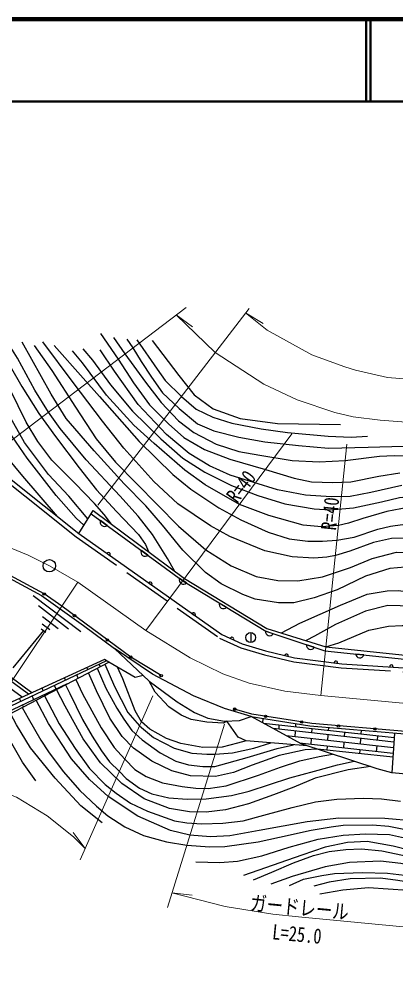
# Model space of a CAD drawing. Units: millimetres, scale not verified. Extents: x 40000 to 680000, y 20000 to 380000.
# Drawn here: x 255617 to 301350, y 264407 to 380000 of the extents above; entities that cross this region are included whole.
import ezdxf
from ezdxf.enums import TextEntityAlignment as Align

# ---------------------------------------------------------------- set-up
doc = ezdxf.new("R2010")
doc.units = ezdxf.units.MM
doc.header["$LTSCALE"] = 1000
doc.linetypes.add('CHAIN', pattern=[18.5, 12, -1.5, 3.5, -1.5])
doc.linetypes.add('DASHED', pattern=[7.5, 6, -1.5])
for name, color, linetype, lineweight in [('M-BGD', 7, 'Continuous', 25), ('M-BMK', 2, 'CHAIN', 13), ('M-BMK-SRVR', 3, 'Continuous', 25), ('M-STR-HTXT', 7, 'Continuous', 13), ('M-TTL', 2, 'Continuous', 140), ('M-TTL-LINE', 7, 'Continuous', 50)]:
    doc.layers.add(name, color=color, linetype=linetype, lineweight=lineweight)
doc.styles.add('ＭＳ ゴシック', font='')
doc.styles.get('ＭＳ ゴシック').set_extended_font_data('MS Gothic')

msp = doc.modelspace()

# ---------------------------------------------------------------- linework, layer by layer
at = {"layer": 'M-BGD'}
for p, q in [((266307, 318584), (265507, 319169)), ((266290, 315174), (266618, 314942)), ((271256, 314966), (270456, 315550)), ((275922, 311606), (275076, 312121)), ((271370, 311586), (271698, 311354)), ((257319, 310088), (263109, 305693)), ((257971, 308840), (261637, 306025)), ((280792, 308641), (279946, 309156)), ((258450, 307534), (260378, 306076)), ((276636, 307867), (276964, 307635)), ((258409, 306647), (259342, 305936)), ((258585, 305826), (254863, 301303)), ((258312, 306043), (258859, 305610)), ((283725, 305575), (283725, 304375)), ((286459, 305438), (285518, 305750)), ((281265, 304860), (281631, 304693)), ((291438, 303790), (290497, 304102)), ((297447, 302865), (296461, 302969)), ((265470, 301443), (265338, 301727)), ((287879, 302792), (288269, 302699)), ((293865, 301913), (294263, 301863)), ((263981, 301087), (263859, 301350)), ((300596, 301424), (300996, 301398)), ((261268, 299808), (261132, 300099)), ((262808, 300052), (262624, 300448)), ((258554, 298528), (258405, 298848)), ((260122, 298715), (259911, 299168)), ((255841, 297249), (255678, 297598)), ((257408, 297435), (257197, 297889)), ((258816, 297964), (258765, 298075)), ((256155, 296573), (256051, 296795)), ((285207, 294611), (285244, 295164)), ((301131, 292798), (285290, 294565)), ((301096, 292298), (286435, 293934)), ((287161, 293853), (287194, 294353)), ((289103, 292932), (289150, 293631)), ((289184, 294131), (289211, 294535)), ((291140, 293409), (291173, 293909)), ((293163, 293687), (293189, 294069)), ((297142, 293243), (297175, 293726)), ((301047, 291600), (288039, 293051)), ((291046, 292011), (291093, 292710)), ((293082, 292488), (293129, 293187)), ((295119, 292965), (295153, 293465)), ((297061, 292044), (297108, 292743)), ((299098, 292521), (299132, 293021)), ((301172, 293382), (300835, 288564)), ((300998, 290901), (289642, 292168)), ((300968, 290463), (291812, 291419)), ((293002, 291295), (293035, 291789)), ((295025, 291567), (295072, 292266)), ((296983, 290879), (297014, 291345)), ((299004, 291123), (299051, 291822))]:
    msp.add_line(p, q, dxfattribs=at)
for points in [[(263486, 318590), (262546, 319473), (260130, 322191), (256610, 326727), (253931, 330631), (251909, 333811), (249146, 339049), (247339, 341301), (245821, 342617), (244084, 343361), (241922, 343289), (240478, 342861), (238707, 341612), (237001, 339413), (234065, 334624), (230843, 329546), (229008, 326797), (226071, 323059)], [(228392, 323785), (230722, 326271), (233241, 329654), (236122, 334214), (238181, 337741), (240035, 340224), (241568, 341586), (242342, 341820), (243223, 341766), (244050, 341442), (244895, 340274), (246118, 338027), (247863, 334954), (250165, 331755), (252324, 328991), (256042, 324555), (260252, 319671)], [(263973, 319365), (261646, 322116), (259186, 324770), (256276, 328648), (254269, 332215), (250467, 339969), (249284, 341726)], [(266843, 318732), (265950, 319897), (264767, 321230), (262379, 323714), (259598, 326479), (257895, 328747), (256479, 331118), (252617, 338936), (251467, 340924), (250541, 342101)], [(252523, 341494), (254534, 337896), (255950, 335444), (258017, 332134), (260033, 329376), (262904, 325569), (265025, 322893), (267459, 320274), (270100, 317492), (270967, 316244), (271333, 315398)], [(274463, 313073), (273649, 314565), (271813, 317490), (270084, 319698), (267840, 322154), (263755, 326528), (260623, 330325), (259191, 332329), (257520, 334992), (255433, 338846), (254023, 341113)], [(265483, 341858), (267647, 338755), (269498, 335863), (271444, 333182), (273757, 330914), (275618, 329234), (278135, 327797), (281211, 326612), (285505, 325339), (289015, 324310), (291106, 323879), (293693, 323763), (295889, 323854), (299271, 324549), (301804, 324951)], [(267084, 341374), (268463, 339375), (270967, 335945), (272867, 333502), (274968, 331265), (276810, 329849), (279550, 328434), (282275, 327557), (284830, 327080), (288740, 326449), (292048, 326272), (295199, 326447), (299340, 326958), (301135, 327069), (303833, 326988)], [(268682, 341171), (269438, 340116), (270453, 338464), (271684, 336568), (273033, 334658), (275041, 332745), (277289, 330912), (279267, 330052), (282302, 329283), (285457, 328694), (289518, 328272), (293176, 327949), (297993, 328070), (302272, 328188)], [(269929, 341083), (272390, 337515), (273330, 336167), (275309, 334209), (277103, 332684), (279142, 331693), (281438, 330985), (284993, 330277), (288195, 329826), (293141, 329397), (295910, 329297), (297915, 329393)], [(303403, 313575), (300597, 313366), (297646, 312405), (294207, 310779), (291446, 309788), (288971, 309190), (287083, 309190), (284265, 309635), (282754, 310181), (280159, 311492), (278256, 312849), (275479, 315579), (273010, 318591), (270997, 320952), (268358, 323638), (264715, 327606), (261341, 331563), (259524, 334516), (256012, 340795)], [(257459, 340388), (259598, 337353), (262458, 332917), (264987, 329085), (267303, 326262), (274961, 318468), (278275, 315603), (281375, 313679), (284376, 312372), (287012, 311889), (289426, 311864), (292448, 312328), (295821, 313463), (298460, 314563), (301430, 315336), (304615, 315278), (306264, 314815), (308640, 313573), (312621, 310463), (316344, 307387), (319365, 305238), (321289, 303854)], [(319375, 306614), (316823, 308647), (314209, 310950), (310450, 313856), (308402, 315350), (306615, 316177), (305162, 316827), (302730, 317016), (300809, 316976), (298643, 316517), (295763, 315450), (293996, 314920), (292956, 314713), (291390, 314608), (288744, 314745), (285429, 315503), (281194, 317228), (278833, 318512), (274900, 321209), (271952, 323884), (268315, 327965), (265728, 331222), (262172, 335895), (258517, 340828)], [(259894, 340391), (263391, 336430), (265381, 334231), (270197, 328747), (274272, 324753), (276456, 322961), (279854, 320703), (282513, 319251), (285826, 317761), (288407, 316967), (290657, 316645), (292456, 316652), (294188, 316767), (296300, 317169), (299138, 318113), (300697, 318503), (302142, 318703), (304303, 318630), (305977, 318231), (307895, 317286), (313309, 313512)], [(263364, 339996), (264532, 338632), (266721, 335620), (269393, 332440), (272830, 329079), (275481, 326737), (278179, 325038), (281412, 323424), (284598, 322193), (287876, 321184), (291409, 320599), (293382, 320462), (296203, 320714), (299613, 321420), (301769, 321948), (303385, 322124), (305158, 322103), (306898, 321573), (309103, 320302), (311224, 318338), (314685, 314941)], [(302070, 323425), (298298, 322574), (295802, 322071), (293503, 322043), (290369, 322252), (286992, 322900), (281246, 324681), (278714, 325814), (276274, 327318), (273491, 329595), (270055, 333242), (267199, 337294), (265476, 339863)], [(271752, 340992), (274995, 336778), (276871, 334416), (279188, 332703), (282455, 331545), (286972, 330943), (294618, 330827)], [(313864, 314901), (311935, 316533), (309681, 318234), (307631, 319579), (305997, 320407), (304575, 320728), (302776, 320728), (300245, 320253), (297331, 319409), (295605, 318866), (294377, 318574), (292303, 318412), (290108, 318599), (285923, 319758), (282372, 321120), (278218, 323488), (275719, 325263), (272002, 328495), (269525, 330733), (266242, 334361), (263332, 338314), (262097, 339763)], [(241671, 334378), (244461, 333219), (250399, 327510), (262860, 317596)], [(241671, 333836), (244183, 332793), (250069, 327133), (262560, 317196)], [(262860, 317596), (264616, 320385), (275710, 312148), (285701, 306080), (292840, 303852), (310141, 302035), (317718, 301885), (322220, 304368), (325565, 305343), (340666, 303632), (350035, 303468), (354064, 301647), (354686, 301929), (357186, 300404), (357098, 299654), (356869, 298731)], [(264372, 319998), (275499, 311863), (285567, 305734), (292738, 303360), (310110, 301536), (317842, 301383), (322413, 303903), (325608, 304835), (340634, 303133), (349923, 302970), (357098, 299654)], [(262860, 317596), (280208, 305344), (282688, 304209), (285534, 303352), (289049, 302513), (294767, 301800), (315376, 300469), (323873, 300011), (337711, 298909), (348795, 299267), (351294, 298817)], [(272865, 300351), (269163, 302595), (260796, 308760), (258664, 310262), (254535, 312510), (250502, 314156), (245300, 315085), (239938, 315003), (235032, 314263), (230616, 312743), (226163, 310490), (222612, 308076)], [(222724, 307718), (225568, 309745), (229025, 311745), (231526, 312802), (235307, 313992), (238811, 314535), (242481, 314741), (245496, 314709), (250453, 313758), (253918, 312441), (258355, 310055), (263425, 306438), (267216, 303638), (271403, 299677), (274811, 297180), (276903, 295889), (278518, 295191), (280533, 294824), (282370, 294923), (283781, 295397)], [(287474, 305527), (289688, 306732), (294628, 308904), (297870, 310227), (300301, 310637), (301604, 310662), (304209, 310367), (307993, 308820), (313285, 306173), (316595, 304432), (319969, 303126)], [(319562, 302902), (317242, 303598), (313038, 304898), (309263, 306407), (306927, 307337), (305465, 308104), (303339, 308768), (300371, 308871), (297659, 308184), (294011, 306537), (291463, 305155), (290459, 304595)], [(292840, 303852), (294418, 304336), (298080, 305859), (300439, 306345), (302118, 306437), (304711, 306417), (307005, 305930), (311316, 304546), (315942, 302938), (318378, 302249)], [(266241, 302153), (252270, 295565), (243843, 294705), (241255, 295494), (230668, 303315), (229144, 304229), (228027, 304673), (227034, 304809), (225957, 304559), (224910, 303885)], [(261443, 299338), (252406, 295076), (243793, 294197), (241027, 295041), (230390, 302899), (228922, 303779), (227898, 304186), (227481, 304243)], [(257173, 298283), (254510, 300246), (252107, 301618), (248394, 303253), (245413, 304040), (242065, 304262), (238921, 304014), (235953, 303232), (233007, 302025)], [(256757, 298092), (254291, 299910), (251927, 301261), (248261, 302874), (245348, 303644), (242067, 303861), (238988, 303618), (236080, 302851), (233390, 301750)], [(255978, 297735), (253881, 299281), (251589, 300590), (248013, 302164), (245227, 302900), (242072, 303109), (239114, 302876), (236319, 302139), (234108, 301233)], [(266039, 301741), (267180, 299028), (268798, 295868), (270252, 294278), (271946, 292842), (274449, 291568), (276577, 290939), (278391, 290819), (279409, 290809), (281509, 290969), (284087, 291553), (286178, 292184)], [(270661, 300379), (269725, 300116), (266512, 301988)], [(291812, 291419), (290345, 291350), (287194, 290673), (283906, 289490), (281655, 288586), (279439, 288135), (276428, 288203), (274157, 288801), (271727, 289963), (269491, 291564), (268139, 292963), (266644, 295173), (265012, 298488), (264051, 300702)], [(265082, 301241), (266129, 298829), (267477, 296386), (268320, 295054), (269318, 293708), (270569, 292562), (272754, 290988), (274651, 289965), (276175, 289521), (277909, 289310), (279380, 289342), (283294, 290420), (286918, 291498), (288902, 291958)], [(283177, 292433), (282137, 292151), (280255, 291660), (277927, 291653), (275235, 292121), (273496, 292710), (271480, 293867), (270462, 294752), (269726, 296085), (268199, 299957), (267553, 301382)], [(262495, 299888), (263322, 298125), (265590, 294001), (267171, 291622), (268453, 290215), (269680, 288964), (271037, 288113), (273014, 287363), (275395, 286918), (277071, 286709), (278549, 286674), (280748, 286977), (284669, 288291), (287354, 289243), (289690, 290004), (292040, 290542), (293666, 290817)], [(280832, 294840), (280437, 294596), (278404, 294722), (276490, 295026), (275278, 295576), (273798, 296572), (272128, 298342), (271403, 299677)], [(298258, 289327), (295571, 288936), (291566, 287917), (288976, 286828), (286507, 285883), (283478, 284795), (280682, 284075), (278342, 283795), (276282, 283839), (273866, 284241), (270806, 285400), (268099, 287270), (265494, 289756), (263387, 292665), (261211, 296636), (260177, 298676)], [(261238, 299231), (261774, 298184), (263299, 295012), (264484, 292996), (265607, 291214), (266587, 289889), (267793, 288724), (268624, 287886), (270249, 286707), (271735, 286028), (273804, 285511), (275999, 285354), (278334, 285401), (281408, 285800), (283541, 286344), (288469, 287946), (291463, 288745), (294264, 289523), (296268, 289973)], [(303687, 282680), (299992, 283018), (294430, 283044), (290564, 282608), (284738, 281582), (281210, 280926), (278835, 280780), (276348, 280990), (274001, 281547), (270027, 283315), (266450, 285692), (264178, 287735), (261999, 290245), (259174, 294527), (257675, 297368)], [(258719, 297913), (260481, 294521), (262425, 291515), (264182, 289081), (266055, 287164), (267419, 286090), (269140, 284869), (271199, 283920), (274476, 282733), (275987, 282481), (277777, 282360), (280336, 282464), (282818, 282753), (285326, 283409), (288740, 284354), (291600, 285058), (294178, 285364), (297417, 285471), (299612, 285390), (301883, 285138)], [(255977, 296479), (256712, 295204), (258256, 292541), (259207, 291124), (260968, 288718), (262985, 286425), (265035, 284536), (266390, 283360), (268441, 282007), (270698, 280941), (273521, 280182), (275977, 279799), (278768, 279572), (280590, 279622), (284612, 280175), (287236, 280763), (291052, 281623), (293485, 282026), (294933, 282206), (298511, 282267), (300470, 282095), (303940, 281387)], [(305943, 292520), (302512, 293555), (291134, 294528), (283858, 295677), (281772, 296284)], [(257667, 287595), (256025, 289835), (254409, 292700), (253520, 295195)], [(265695, 282484), (263105, 284570), (260005, 287896), (257020, 291575), (255311, 294379), (254591, 295755)], [(290581, 291818), (283177, 292433), (282204, 292903), (281074, 294512), (280832, 294840)], [(277070, 277777), (279982, 277682), (282107, 277854), (285059, 278511), (288406, 279542), (291903, 280508), (294947, 280991), (297660, 281164), (300571, 281075), (303482, 280413)], [(372519, 264407), (369112, 266994), (366136, 269417), (363291, 272038), (361448, 273857), (359818, 275203), (358312, 276010), (356363, 276744), (354108, 277084), (351462, 277142), (346000, 276815), (334807, 276417), (327825, 275938), (322003, 275882), (316003, 276242), (309273, 277568), (301020, 279648), (297864, 280235), (295491, 280102), (292751, 279548), (289939, 278569), (282871, 276120)], [(284051, 275573), (286270, 276524), (288923, 277640), (291354, 278523), (293244, 279014), (295257, 279247), (297172, 279357), (299639, 279112), (302919, 278391)], [(368524, 265052), (365687, 266986), (363216, 269248), (360777, 271866), (359275, 273323), (357520, 274335), (355106, 275047), (352642, 275335), (349527, 275360), (340584, 274878), (329794, 274429), (325624, 274338), (320652, 274553), (316640, 274927), (310721, 275875), (305529, 276892), (301960, 277580), (299495, 277834), (295701, 277670), (292765, 277148), (288746, 276000), (286185, 275061)], [(288434, 274879), (290134, 275645), (292376, 276120), (293877, 276368), (297309, 276478), (300331, 276398), (304463, 275899), (307784, 275475), (313631, 274614), (317152, 274209), (320596, 273943), (324028, 273829), (329536, 273913), (340382, 273834), (347326, 273640), (351590, 273712), (354047, 273398), (356767, 272615), (358453, 271661), (360400, 270176), (364158, 266851), (365766, 265629)], [(363281, 266201), (361738, 267599), (359762, 269054), (357426, 270349), (354819, 271340), (351908, 272032), (350129, 272268), (346900, 272350), (343465, 272149), (337448, 272091), (332918, 272185), (328282, 272383), (320735, 273122), (316853, 273567), (310493, 274170), (306018, 274799), (301562, 275483), (299457, 275773), (295787, 275699), (293234, 275279), (291403, 274816)], [(292102, 273877), (294897, 274359), (298004, 274643), (302799, 274317), (310521, 273340), (319174, 272277), (327030, 271660), (333041, 271219), (337329, 271278), (343965, 271497), (347338, 271303), (350494, 271105), (353080, 270549), (355677, 269644), (359405, 267448), (361137, 266143)]]:
    msp.add_lwpolyline(points, dxfattribs=at)
at = {"layer": 'M-BGD', "linetype": 'DASHED'}
for points in [[(262560, 317196), (279958, 304908), (282511, 303740), (285403, 302869), (288960, 302020), (294720, 301302), (315346, 299969), (323839, 299512), (337699, 298408), (348758, 298766), (351183, 298418)], [(283781, 295397), (280555, 296367), (276767, 297884), (271790, 300528), (267216, 303638)]]:
    msp.add_lwpolyline(points, dxfattribs=at)
at = {"layer": 'M-BGD'}
for points in [[(266512, 301988), (265970, 302318), (252289, 296043), (243828, 295230), (241421, 295973), (231752, 302928), (230531, 303804), (229248, 304503), (228125, 304903), (226847, 305132), (225882, 304844), (223655, 303435), (226165, 304335), (227330, 304298), (228628, 303826), (230391, 302766), (240065, 293680), (241268, 293161), (242842, 292802), (244438, 292791), (251236, 294468), (253520, 295195)], [(283781, 295397), (290909, 294266), (302447, 293273), (325368, 286293), (300835, 288564), (299076, 289062), (289840, 292059)]]:
    msp.add_lwpolyline(points, close=True, dxfattribs=at)
for centre, radius in [((258664, 310262), 150), ((262349, 307616), 150), ((283725, 304975), 600), ((266329, 304684), 150), ((269163, 302595), 150), ((272865, 300351), 150), ((281772, 296284), 150), ((285534, 295412), 150), ((289915, 294720), 150), ((294378, 294250), 150), ((298795, 293872), 150)]:
    msp.add_circle(centre, radius, dxfattribs=at)
for centre, radius, start, end in [((265964, 318956), 505, 154.99933, 312.65752), ((266472, 315084), 203, 315.80452, 153.72791), ((270914, 315337), 505, 154.99933, 312.65752), ((275550, 311947), 505, 159.83648, 317.49467), ((271552, 311496), 203, 315.80452, 153.72791), ((280420, 308982), 505, 159.83648, 317.49467), ((276818, 307777), 203, 315.80452, 153.72791), ((286019, 305687), 505, 172.85363, 330.51182), ((281461, 304805), 203, 326.46483, 164.38821), ((290998, 304039), 505, 172.85363, 330.51182), ((288081, 302776), 203, 337.61558, 175.53896), ((296964, 303014), 505, 185.1774, 342.83559), ((294068, 301919), 203, 343.93288, 181.85626), ((300798, 301442), 203, 347.3415, 185.26488)]:
    msp.add_arc(centre, radius, start, end, dxfattribs=at)
at = {"layer": 'M-BMK'}
msp.add_lwpolyline([(252398, 316708), (256708, 314983), (259295, 313686), (262744, 311673), (271014, 305824), (276372, 302513), (280337, 300583), (283534, 299421), (287858, 298465), (292223, 297948), (352246, 292204), (359119, 291468), (368209, 290143), (375995, 288830), (379974, 287926), (457244, 268671)], dxfattribs=at)
at = {"layer": 'M-BMK-SRVR'}
msp.add_circle((259295, 313686), 750, dxfattribs=at)
at = {"layer": 'M-STR-HTXT'}
for p, q in [((252176, 326999), (275896, 345024)), ((265172, 321037), (283533, 344893)), ((274681, 344100), (276667, 342658)), ((283114, 344349), (285220, 343088)), ((271014, 305824), (288726, 329677)), ((292223, 297948), (295406, 328423)), ((262744, 311673), (248547, 290449)), ((263050, 278014), (271862, 297915)), ((280552, 294474), (273615, 272224)), ((263650, 279369), (262177, 281332)), ((274164, 273985), (276605, 273721))]:
    msp.add_line(p, q, dxfattribs=at)
for points in [[(274681, 344100), (279410, 339536), (285318, 335717), (289349, 333798), (293953, 332287), (296170, 331739), (299446, 331340), (355775, 327026), (363455, 326204), (373730, 324738), (384514, 322819), (388237, 321938), (465731, 302627), (492696, 296200), (497817, 295594), (503885, 295661), (507641, 296201), (510136, 296778), (512137, 297327), (513756, 297881), (515732, 298720), (517654, 299602), (519070, 300438), (520347, 301191)], [(283114, 344349), (285720, 342245), (291143, 339278), (294590, 337997), (295168, 337801), (296436, 337399), (300319, 336525), (356279, 332001), (361379, 331455)], [(228179, 285919), (230874, 286819), (234120, 287836), (238036, 288544), (241289, 288675), (245914, 288529), (250328, 287524), (255294, 285610), (259024, 283361), (262234, 280791), (263650, 279369)], [(274164, 273985), (280610, 272356), (286401, 271408), (289541, 271081), (303916, 269706)]]:
    msp.add_lwpolyline(points, dxfattribs=at)
at = {"layer": 'M-TTL'}
msp.add_line((680000, 380000), (40000, 380000), dxfattribs=at)
at = {"layer": 'M-TTL-LINE'}
for p, q in [((297750, 380000), (297750, 370000)), ((298250, 380000), (298250, 370000)), ((40000, 370000), (680000, 370000))]:
    msp.add_line(p, q, dxfattribs=at)

# ---------------------------------------------------------------- texts
at = {"layer": 'M-STR-HTXT', "style": 'ＭＳ ゴシック', "width": 0.8}
for s, rotation, p in [('R=40', 53.406, (283737, 322434)), ('R=40', 84.038, (294824, 319842)), ('ガードレール', 354.534, (289511, 270770)), ('L=25.0', 354.534, (289207, 267545))]:
    msp.add_text(s, height=1833, rotation=rotation, dxfattribs=at).set_placement(p, align=Align.BOTTOM_CENTER)

doc.saveas('drawing.dxf')
